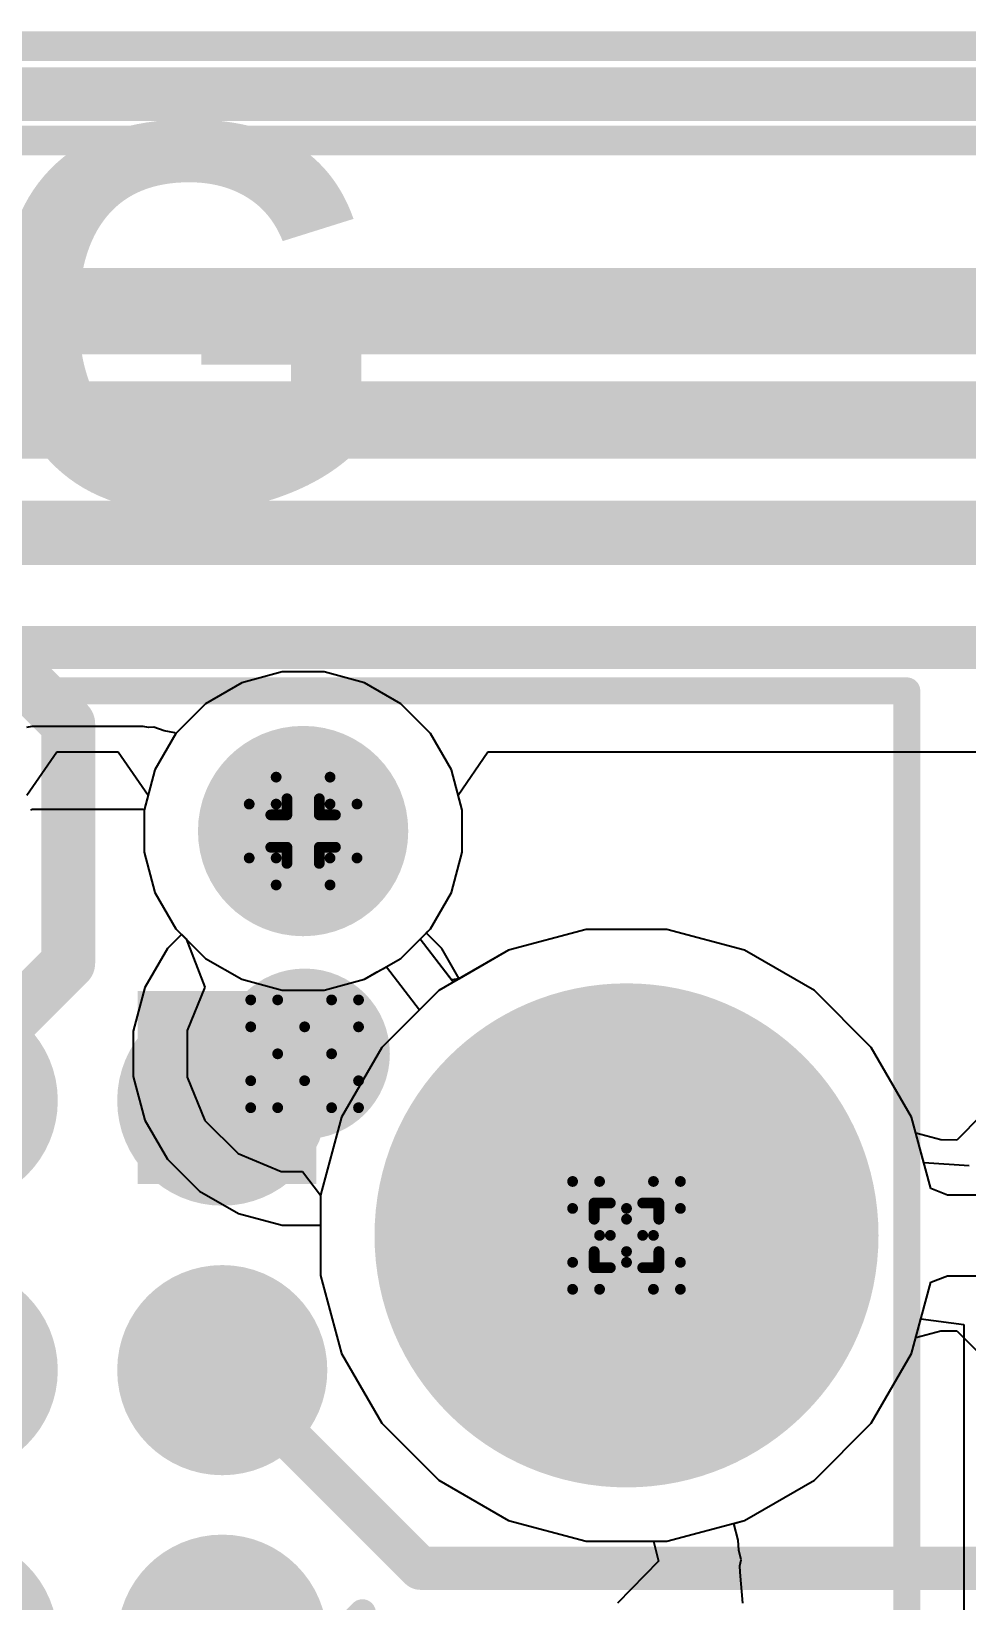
# Model space of a CAD drawing. Header units: inches. Extents: x 0 to 5379, y 0 to 5429.
# Drawn here: x 244.8 to 249.21, y 102.05 to 109.44 of the extents above; entities that cross this region are included whole.
import ezdxf

# ---------------------------------------------------------------- set-up
doc = ezdxf.new("R2010")
doc.units = ezdxf.units.IN
for name, color, linetype in [('Bottom Layer', 5, 'Continuous'), ('Bottom Solder', 6, 'Continuous'), ('Drill Drawing', 1, 'Continuous'), ('GND01', 16, 'Continuous'), ('GND02', 76, 'Continuous'), ('Pad Holes', 156, 'Continuous'), ('PWR', 156, 'Continuous'), ('SIG 01', 90, 'Continuous'), ('Top Layer', 1, 'Continuous'), ('Top Overlay', 2, 'Continuous'), ('Top Paste', 8, 'Continuous'), ('Top Solder', 216, 'Continuous'), ('Via Holes', 16, 'Continuous')]:
    doc.layers.add(name, color=color, linetype=linetype)
doc.styles.add('Arial_Bold', font='', dxfattribs={"height": 0.2})
doc.styles.get('Arial_Bold').set_extended_font_data('Arial', bold=True)

# ---------------------------------------------------------------- blocks, each defined once
blk = doc.blocks.new('TC2030_IDC__820')
at = {"layer": 'Bottom Solder'}
h = blk.add_hatch(color=6, dxfattribs=at)
edge = h.paths.add_edge_path()
edge.add_arc((-2.54, 2.54), 0.1016, 0, 360)
h = blk.add_hatch(color=6, dxfattribs=at)
edge = h.paths.add_edge_path()
edge.add_arc((0.635, 2.54), 0.1016, 0, 360)
h = blk.add_hatch(color=6, dxfattribs=at)
edge = h.paths.add_edge_path()
edge.add_arc((2.54, 1.016), 0.1016, 0, 360)
h = blk.add_hatch(color=6, dxfattribs=at)
edge = h.paths.add_edge_path()
edge.add_arc((-2.54, 0), 0.1016, 0, 360)
h = blk.add_hatch(color=6, dxfattribs=at)
edge = h.paths.add_edge_path()
edge.add_arc((2.54, -1.016), 0.1016, 0, 360)
h = blk.add_hatch(color=6, dxfattribs=at)
edge = h.paths.add_edge_path()
edge.add_arc((-2.54, -2.54), 0.1016, 0, 360)
h = blk.add_hatch(color=6, dxfattribs=at)
edge = h.paths.add_edge_path()
edge.add_arc((0.635, -2.54), 0.1016, 0, 360)
at = {"layer": 'Pad Holes'}
h = blk.add_hatch(color=7, dxfattribs=at)
edge = h.paths.add_edge_path()
edge.add_arc((-2.54, 2.54), 1.1875, 0, 360)
h = blk.add_hatch(color=7, dxfattribs=at)
edge = h.paths.add_edge_path()
edge.add_arc((0.635, 2.54), 1.1875, 0, 360)
h = blk.add_hatch(color=7, dxfattribs=at)
edge = h.paths.add_edge_path()
edge.add_arc((2.54, 1.016), 0.4955, 0, 360)
h = blk.add_hatch(color=7, dxfattribs=at)
edge = h.paths.add_edge_path()
edge.add_arc((-2.54, 0), 0.4955, 0, 360)
h = blk.add_hatch(color=7, dxfattribs=at)
edge = h.paths.add_edge_path()
edge.add_arc((2.54, -1.016), 0.4955, 0, 360)
h = blk.add_hatch(color=7, dxfattribs=at)
edge = h.paths.add_edge_path()
edge.add_arc((-2.54, -2.54), 1.1875, 0, 360)
h = blk.add_hatch(color=7, dxfattribs=at)
edge = h.paths.add_edge_path()
edge.add_arc((0.635, -2.54), 1.1875, 0, 360)
at = {"layer": 'Top Layer'}
h = blk.add_hatch(color=1, dxfattribs=at)
edge = h.paths.add_edge_path()
edge.add_arc((-1.27, 0.635), 0.3935, 0, 360)
h = blk.add_hatch(color=1, dxfattribs=at)
edge = h.paths.add_edge_path()
edge.add_arc((0, 0.635), 0.3935, 0, 360)
h = blk.add_hatch(color=1, dxfattribs=at)
edge = h.paths.add_edge_path()
edge.add_arc((1.27, 0.635), 0.3935, 0, 360)
h = blk.add_hatch(color=1, dxfattribs=at)
edge = h.paths.add_edge_path()
edge.add_arc((-1.27, -0.635), 0.3935, 0, 360)
h = blk.add_hatch(color=1, dxfattribs=at)
edge = h.paths.add_edge_path()
edge.add_arc((-1.27, -0.635), 0.3935, 0, 360)
h = blk.add_hatch(color=1, dxfattribs=at)
edge = h.paths.add_edge_path()
edge.add_arc((0, -0.635), 0.3935, 0, 360)
h = blk.add_hatch(color=1, dxfattribs=at)
edge = h.paths.add_edge_path()
edge.add_arc((1.27, -0.635), 0.3935, 0, 360)
at = {"layer": 'Top Paste'}
h = blk.add_hatch(color=8, dxfattribs=at)
edge = h.paths.add_edge_path()
edge.add_arc((-1.27, 0.635), 0.3935, 0, 360)
h = blk.add_hatch(color=8, dxfattribs=at)
edge = h.paths.add_edge_path()
edge.add_arc((0, 0.635), 0.3935, 0, 360)
h = blk.add_hatch(color=8, dxfattribs=at)
edge = h.paths.add_edge_path()
edge.add_arc((1.27, 0.635), 0.3935, 0, 360)
h = blk.add_hatch(color=8, dxfattribs=at)
edge = h.paths.add_edge_path()
edge.add_arc((-1.27, -0.635), 0.3935, 0, 360)
h = blk.add_hatch(color=8, dxfattribs=at)
edge = h.paths.add_edge_path()
edge.add_arc((-1.27, -0.635), 0.3935, 0, 360)
h = blk.add_hatch(color=8, dxfattribs=at)
edge = h.paths.add_edge_path()
edge.add_arc((0, -0.635), 0.3935, 0, 360)
h = blk.add_hatch(color=8, dxfattribs=at)
edge = h.paths.add_edge_path()
edge.add_arc((1.27, -0.635), 0.3935, 0, 360)
at = {"layer": 'Top Solder'}
h = blk.add_hatch(color=216, dxfattribs=at)
edge = h.paths.add_edge_path()
edge.add_arc((-2.54, 2.54), 0.1016, 0, 360)
h = blk.add_hatch(color=216, dxfattribs=at)
edge = h.paths.add_edge_path()
edge.add_arc((0.635, 2.54), 0.1016, 0, 360)
h = blk.add_hatch(color=216, dxfattribs=at)
edge = h.paths.add_edge_path()
edge.add_arc((-1.27, 0.635), 0.4951, 0, 360)
h = blk.add_hatch(color=216, dxfattribs=at)
edge = h.paths.add_edge_path()
edge.add_arc((0, 0.635), 0.4951, 0, 360)
h = blk.add_hatch(color=216, dxfattribs=at)
edge = h.paths.add_edge_path()
edge.add_arc((1.27, 0.635), 0.4951, 0, 360)
h = blk.add_hatch(color=216, dxfattribs=at)
edge = h.paths.add_edge_path()
edge.add_arc((2.54, 1.016), 0.1016, 0, 360)
h = blk.add_hatch(color=216, dxfattribs=at)
edge = h.paths.add_edge_path()
edge.add_arc((-2.54, 0), 0.1016, 0, 360)
h = blk.add_hatch(color=216, dxfattribs=at)
edge = h.paths.add_edge_path()
edge.add_arc((-1.27, -0.635), 0.4951, 0, 360)
h = blk.add_hatch(color=216, dxfattribs=at)
edge = h.paths.add_edge_path()
edge.add_arc((-1.27, -0.635), 0.4951, 0, 360)
h = blk.add_hatch(color=216, dxfattribs=at)
edge = h.paths.add_edge_path()
edge.add_arc((0, -0.635), 0.4951, 0, 360)
h = blk.add_hatch(color=216, dxfattribs=at)
edge = h.paths.add_edge_path()
edge.add_arc((1.27, -0.635), 0.4951, 0, 360)
h = blk.add_hatch(color=216, dxfattribs=at)
edge = h.paths.add_edge_path()
edge.add_arc((2.54, -1.016), 0.1016, 0, 360)
h = blk.add_hatch(color=216, dxfattribs=at)
edge = h.paths.add_edge_path()
edge.add_arc((-2.54, -2.54), 0.1016, 0, 360)
h = blk.add_hatch(color=216, dxfattribs=at)
edge = h.paths.add_edge_path()
edge.add_arc((0.635, -2.54), 0.1016, 0, 360)
at = {"layer": 'Top Overlay'}
for points in [[(-3.8608, 3.8608, 0.127, 0.127, 0), (3.2004, 3.8608, 0.127, 0.127, 0)], [(-3.8608, 3.8608, 0.127, 0.127, 0), (-3.8608, -3.8608, 0.127, 0.127, 0)], [(3.2004, 3.8608, 0.127, 0.127, 0), (3.2004, -3.8608, 0.127, 0.127, 0)], [(-1.27, -1.1684, 0.127, 0.127, 0), (-1.397, -1.2954, 0.127, 0.127, 0)], [(-1.27, -1.1684, 0.127, 0.127, 0), (-1.143, -1.2954, 0.127, 0.127, 0)], [(-1.397, -1.2954, 0.127, 0.127, 0), (-1.143, -1.2954, 0.127, 0.127, 0)], [(-3.8608, -3.8608, 0.127, 0.127, 0), (3.2004, -3.8608, 0.127, 0.127, 0)]]:
    blk.add_lwpolyline(points, format="xyseb", dxfattribs=at)
for points in [[(-3.89255, 3.8608, 0.0635, 0.0635, 1), (-3.82905, 3.8608, 0.0635, 0.0635, 1)], [(-3.89255, 3.8608, 0.0635, 0.0635, 1), (-3.82905, 3.8608, 0.0635, 0.0635, 1)], [(3.16865, 3.8608, 0.0635, 0.0635, 1), (3.23215, 3.8608, 0.0635, 0.0635, 1)], [(3.16865, 3.8608, 0.0635, 0.0635, 1), (3.23215, 3.8608, 0.0635, 0.0635, 1)], [(-1.30175, -1.1684, 0.0635, 0.0635, 1), (-1.23825, -1.1684, 0.0635, 0.0635, 1)], [(-1.30175, -1.1684, 0.0635, 0.0635, 1), (-1.23825, -1.1684, 0.0635, 0.0635, 1)], [(-1.42875, -1.2954, 0.0635, 0.0635, 1), (-1.36525, -1.2954, 0.0635, 0.0635, 1)], [(-1.42875, -1.2954, 0.0635, 0.0635, 1), (-1.36525, -1.2954, 0.0635, 0.0635, 1)], [(-1.17475, -1.2954, 0.0635, 0.0635, 1), (-1.11125, -1.2954, 0.0635, 0.0635, 1)], [(-1.17475, -1.2954, 0.0635, 0.0635, 1), (-1.11125, -1.2954, 0.0635, 0.0635, 1)], [(-3.89255, -3.8608, 0.0635, 0.0635, 1), (-3.82905, -3.8608, 0.0635, 0.0635, 1)], [(-3.89255, -3.8608, 0.0635, 0.0635, 1), (-3.82905, -3.8608, 0.0635, 0.0635, 1)], [(3.16865, -3.8608, 0.0635, 0.0635, 1), (3.23215, -3.8608, 0.0635, 0.0635, 1)], [(3.16865, -3.8608, 0.0635, 0.0635, 1), (3.23215, -3.8608, 0.0635, 0.0635, 1)]]:
    blk.add_lwpolyline(points, format="xyseb", close=True, dxfattribs=at)

msp = doc.modelspace()

# ---------------------------------------------------------------- hatches: boundary and pattern name
at = {"layer": 'Bottom Layer'}
h = msp.add_hatch(color=5, dxfattribs=at)
edge = h.paths.add_edge_path()
edge.add_arc((246.0892, 104.6223), 0.3, 0, 360)
at = {"layer": 'Bottom Solder'}
h = msp.add_hatch(color=6, dxfattribs=at)
edge = h.paths.add_edge_path()
edge.add_arc((246.0892, 104.6223), 0.4016, 0, 360)
at = {"layer": 'GND01'}
h = msp.add_hatch(color=16, dxfattribs=at)
edge = h.paths.add_edge_path()
edge.add_arc((246.0892, 104.6223), 0.3, 0, 360)
at = {"layer": 'GND02'}
h = msp.add_hatch(color=76, dxfattribs=at)
edge = h.paths.add_edge_path()
edge.add_arc((246.0892, 104.6223), 0.3, 0, 360)
at = {"layer": 'PWR'}
h = msp.add_hatch(color=156, dxfattribs=at)
edge = h.paths.add_edge_path()
edge.add_arc((246.0892, 104.6223), 0.3, 0, 360)
at = {"layer": 'SIG 01'}
h = msp.add_hatch(color=90, dxfattribs=at)
edge = h.paths.add_edge_path()
edge.add_arc((246.0892, 104.6223), 0.3, 0, 360)
at = {"layer": 'Top Layer'}
msp.add_hatch(color=1, dxfattribs=at).paths.add_polyline_path([(245.3018, 104.0082), (246.1446, 104.0082), (246.1446, 104.9176), (245.3018, 104.9176)])
h = msp.add_hatch(color=1, dxfattribs=at)
edge = h.paths.add_edge_path()
edge.add_arc((246.0892, 104.6223), 0.3, 0, 360)
at = {"layer": 'Top Solder'}
h = msp.add_hatch(color=216, dxfattribs=at)
edge = h.paths.add_edge_path()
edge.add_arc((246.0892, 104.6223), 0.4016, 0, 360)
at = {"layer": 'Via Holes'}
h = msp.add_hatch(color=7, dxfattribs=at)
edge = h.paths.add_edge_path()
edge.add_arc((246.0892, 104.6223), 0.15, 0, 360)

# ---------------------------------------------------------------- linework, layer by layer
at = {"layer": 'Bottom Layer'}
for p, q in [((245.9834, 106.4213), (245.7927, 106.3702)), ((246.1807, 106.4213), (245.9834, 106.4213)), ((246.3713, 106.3702), (246.1807, 106.4213)), ((245.7927, 106.3702), (245.6218, 106.2715)), ((246.5422, 106.2715), (246.3713, 106.3702)), ((245.6218, 106.2715), (245.4823, 106.132)), ((246.6818, 106.132), (246.5422, 106.2715)), ((245.4823, 106.132), (245.3836, 105.961)), ((246.7805, 105.961), (246.6818, 106.132)), ((245.3836, 105.961), (245.3325, 105.7704)), ((246.8315, 105.7704), (246.7805, 105.961)), ((245.3325, 105.7704), (245.3325, 105.5731)), ((246.8315, 105.5731), (246.8315, 105.7704)), ((245.3325, 105.5731), (245.3836, 105.3825)), ((246.7805, 105.3825), (246.8315, 105.5731)), ((245.3836, 105.3825), (245.4823, 105.2115)), ((246.6818, 105.2115), (246.7805, 105.3825)), ((245.4823, 105.2115), (245.509, 105.1848)), ((246.6622, 105.1919), (246.6818, 105.2115)), ((245.509, 105.1848), (245.4426, 105.1184)), ((246.7357, 105.1184), (246.6622, 105.1919)), ((247.4163, 105.2083), (247.0496, 105.11)), ((247.7958, 105.2083), (247.4163, 105.2083)), ((248.1624, 105.11), (247.7958, 105.2083)), ((245.4426, 105.1184), (245.3362, 104.9342)), ((246.8178, 104.9762), (246.7357, 105.1184)), ((247.0496, 105.11), (246.8178, 104.9762)), ((248.4911, 104.9202), (248.1624, 105.11)), ((245.3362, 104.9342), (245.2812, 104.7287)), ((248.7595, 104.6519), (248.4911, 104.9202)), ((245.2812, 104.7287), (245.2812, 104.5159)), ((248.9493, 104.3231), (248.7595, 104.6519)), ((245.2812, 104.5159), (245.3362, 104.3104)), ((248.9694, 104.2482), (248.9493, 104.3231)), ((249.2795, 104.3333), (249.1621, 104.2159)), ((245.3362, 104.3104), (245.4426, 104.1262)), ((249.0878, 104.2172), (248.9694, 104.2482)), ((249.1621, 104.2159), (249.0878, 104.2172)), ((245.4426, 104.1262), (245.593, 103.9757)), ((245.593, 103.9757), (245.7773, 103.8693)), ((245.7773, 103.8693), (245.9828, 103.8143)), ((245.9828, 103.8143), (246.1645, 103.8143)), ((246.1645, 103.8143), (246.1645, 103.577)), ((246.1645, 103.577), (246.2628, 103.2104)), ((248.9694, 103.2853), (249.0878, 103.3163)), ((249.0878, 103.3163), (249.1621, 103.3176)), ((249.1621, 103.3176), (249.2795, 103.2002)), ((248.9493, 103.2104), (248.9694, 103.2853)), ((246.2628, 103.2104), (246.4526, 102.8817)), ((248.7595, 102.8817), (248.9493, 103.2104)), ((246.4526, 102.8817), (246.7209, 102.6133)), ((248.4911, 102.6133), (248.7595, 102.8817)), ((246.7209, 102.6133), (247.0496, 102.4235)), ((248.1624, 102.4235), (248.4911, 102.6133)), ((247.0496, 102.4235), (247.4163, 102.3253)), ((247.7958, 102.3253), (248.1624, 102.4235)), ((247.4163, 102.3253), (247.7958, 102.3253))]:
    msp.add_line(p, q, dxfattribs=at)
at = {"layer": 'Drill Drawing'}
for points in [[(245.955, 105.7988, 0.0508, 0.0508, 0), (245.955, 105.9258, 0.0508, 0.0508, 0)], [(245.955, 105.9258, 0.0508, 0.0508, 0), (246.209, 105.9258, 0.0508, 0.0508, 0)], [(246.209, 105.7988, 0.0508, 0.0508, 0), (246.209, 105.9258, 0.0508, 0.0508, 0)], [(245.828, 105.5448, 0.0508, 0.0508, 0), (245.828, 105.7988, 0.0508, 0.0508, 0)], [(245.828, 105.7988, 0.0508, 0.0508, 0), (245.955, 105.7988, 0.0508, 0.0508, 0)], [(246.0058, 105.748, 0.0508, 0.0508, 0), (246.0058, 105.8242, 0.0508, 0.0508, 0)], [(246.0058, 105.8242, 0.0508, 0.0508, 0), (246.1582, 105.8242, 0.0508, 0.0508, 0)], [(246.1582, 105.748, 0.0508, 0.0508, 0), (246.1582, 105.8242, 0.0508, 0.0508, 0)], [(246.209, 105.7988, 0.0508, 0.0508, 0), (246.336, 105.7988, 0.0508, 0.0508, 0)], [(246.336, 105.5448, 0.0508, 0.0508, 0), (246.336, 105.7988, 0.0508, 0.0508, 0)], [(245.9296, 105.5956, 0.0508, 0.0508, 0), (245.9296, 105.748, 0.0508, 0.0508, 0)], [(245.9296, 105.748, 0.0508, 0.0508, 0), (246.0058, 105.748, 0.0508, 0.0508, 0)], [(246.1582, 105.748, 0.0508, 0.0508, 0), (246.2344, 105.748, 0.0508, 0.0508, 0)], [(246.2344, 105.5956, 0.0508, 0.0508, 0), (246.2344, 105.748, 0.0508, 0.0508, 0)], [(245.9296, 105.5956, 0.0508, 0.0508, 0), (246.0058, 105.5956, 0.0508, 0.0508, 0)], [(246.0058, 105.5194, 0.0508, 0.0508, 0), (246.0058, 105.5956, 0.0508, 0.0508, 0)], [(246.1582, 105.5956, 0.0508, 0.0508, 0), (246.2344, 105.5956, 0.0508, 0.0508, 0)], [(246.1582, 105.5194, 0.0508, 0.0508, 0), (246.1582, 105.5956, 0.0508, 0.0508, 0)], [(245.828, 105.5448, 0.0508, 0.0508, 0), (245.955, 105.5448, 0.0508, 0.0508, 0)], [(245.955, 105.4178, 0.0508, 0.0508, 0), (245.955, 105.5448, 0.0508, 0.0508, 0)], [(246.0058, 105.5194, 0.0508, 0.0508, 0), (246.1582, 105.5194, 0.0508, 0.0508, 0)], [(246.209, 105.5448, 0.0508, 0.0508, 0), (246.336, 105.5448, 0.0508, 0.0508, 0)], [(246.209, 105.4178, 0.0508, 0.0508, 0), (246.209, 105.5448, 0.0508, 0.0508, 0)], [(245.955, 105.4178, 0.0508, 0.0508, 0), (246.209, 105.4178, 0.0508, 0.0508, 0)], [(245.8352, 104.7493, 0.0508, 0.0508, 0), (245.8352, 104.8763, 0.0508, 0.0508, 0)], [(245.8352, 104.8763, 0.0508, 0.0508, 0), (245.9622, 104.8763, 0.0508, 0.0508, 0)], [(245.9622, 104.8763, 0.0508, 0.0508, 0), (246.0892, 104.7493, 0.0508, 0.0508, 0)], [(246.0892, 104.7493, 0.0508, 0.0508, 0), (246.2162, 104.8763, 0.0508, 0.0508, 0)], [(246.2162, 104.8763, 0.0508, 0.0508, 0), (246.3432, 104.8763, 0.0508, 0.0508, 0)], [(246.3432, 104.7493, 0.0508, 0.0508, 0), (246.3432, 104.8763, 0.0508, 0.0508, 0)], [(245.8352, 104.7493, 0.0508, 0.0508, 0), (245.9622, 104.6223, 0.0508, 0.0508, 0)], [(246.2162, 104.6223, 0.0508, 0.0508, 0), (246.3432, 104.7493, 0.0508, 0.0508, 0)], [(245.8352, 104.4953, 0.0508, 0.0508, 0), (245.9622, 104.6223, 0.0508, 0.0508, 0)], [(246.2162, 104.6223, 0.0508, 0.0508, 0), (246.3432, 104.4953, 0.0508, 0.0508, 0)], [(245.8352, 104.3683, 0.0508, 0.0508, 0), (245.8352, 104.4953, 0.0508, 0.0508, 0)], [(245.9622, 104.3683, 0.0508, 0.0508, 0), (246.0892, 104.4953, 0.0508, 0.0508, 0)], [(246.0892, 104.4953, 0.0508, 0.0508, 0), (246.2162, 104.3683, 0.0508, 0.0508, 0)], [(246.3432, 104.3683, 0.0508, 0.0508, 0), (246.3432, 104.4953, 0.0508, 0.0508, 0)], [(245.8352, 104.3683, 0.0508, 0.0508, 0), (245.9622, 104.3683, 0.0508, 0.0508, 0)], [(246.2162, 104.3683, 0.0508, 0.0508, 0), (246.3432, 104.3683, 0.0508, 0.0508, 0)], [(247.352, 103.8938, 0.0508, 0.0508, 0), (247.352, 104.0208, 0.0508, 0.0508, 0)], [(247.352, 104.0208, 0.0508, 0.0508, 0), (247.479, 104.0208, 0.0508, 0.0508, 0)], [(247.479, 104.0208, 0.0508, 0.0508, 0), (247.606, 103.8938, 0.0508, 0.0508, 0)], [(247.606, 103.8938, 0.0508, 0.0508, 0), (247.733, 104.0208, 0.0508, 0.0508, 0)], [(247.733, 104.0208, 0.0508, 0.0508, 0), (247.86, 104.0208, 0.0508, 0.0508, 0)], [(247.86, 103.8938, 0.0508, 0.0508, 0), (247.86, 104.0208, 0.0508, 0.0508, 0)], [(247.352, 103.8938, 0.0508, 0.0508, 0), (247.479, 103.7668, 0.0508, 0.0508, 0)], [(247.4536, 103.843, 0.0508, 0.0508, 0), (247.4536, 103.9192, 0.0508, 0.0508, 0)], [(247.4536, 103.9192, 0.0508, 0.0508, 0), (247.5298, 103.9192, 0.0508, 0.0508, 0)], [(247.5298, 103.9192, 0.0508, 0.0508, 0), (247.606, 103.843, 0.0508, 0.0508, 0)], [(247.606, 103.843, 0.0508, 0.0508, 0), (247.6822, 103.9192, 0.0508, 0.0508, 0)], [(247.6822, 103.9192, 0.0508, 0.0508, 0), (247.7584, 103.9192, 0.0508, 0.0508, 0)], [(247.733, 103.7668, 0.0508, 0.0508, 0), (247.86, 103.8938, 0.0508, 0.0508, 0)], [(247.7584, 103.843, 0.0508, 0.0508, 0), (247.7584, 103.9192, 0.0508, 0.0508, 0)], [(247.4536, 103.843, 0.0508, 0.0508, 0), (247.5298, 103.7668, 0.0508, 0.0508, 0)], [(247.6822, 103.7668, 0.0508, 0.0508, 0), (247.7584, 103.843, 0.0508, 0.0508, 0)], [(247.352, 103.6398, 0.0508, 0.0508, 0), (247.479, 103.7668, 0.0508, 0.0508, 0)], [(247.4536, 103.6906, 0.0508, 0.0508, 0), (247.5298, 103.7668, 0.0508, 0.0508, 0)], [(247.6822, 103.7668, 0.0508, 0.0508, 0), (247.7584, 103.6906, 0.0508, 0.0508, 0)], [(247.733, 103.7668, 0.0508, 0.0508, 0), (247.86, 103.6398, 0.0508, 0.0508, 0)], [(247.352, 103.5128, 0.0508, 0.0508, 0), (247.352, 103.6398, 0.0508, 0.0508, 0)], [(247.4536, 103.6144, 0.0508, 0.0508, 0), (247.4536, 103.6906, 0.0508, 0.0508, 0)], [(247.479, 103.5128, 0.0508, 0.0508, 0), (247.606, 103.6398, 0.0508, 0.0508, 0)], [(247.5298, 103.6144, 0.0508, 0.0508, 0), (247.606, 103.6906, 0.0508, 0.0508, 0)], [(247.606, 103.6906, 0.0508, 0.0508, 0), (247.6822, 103.6144, 0.0508, 0.0508, 0)], [(247.606, 103.6398, 0.0508, 0.0508, 0), (247.733, 103.5128, 0.0508, 0.0508, 0)], [(247.7584, 103.6144, 0.0508, 0.0508, 0), (247.7584, 103.6906, 0.0508, 0.0508, 0)], [(247.86, 103.5128, 0.0508, 0.0508, 0), (247.86, 103.6398, 0.0508, 0.0508, 0)], [(247.4536, 103.6144, 0.0508, 0.0508, 0), (247.5298, 103.6144, 0.0508, 0.0508, 0)], [(247.6822, 103.6144, 0.0508, 0.0508, 0), (247.7584, 103.6144, 0.0508, 0.0508, 0)], [(247.352, 103.5128, 0.0508, 0.0508, 0), (247.479, 103.5128, 0.0508, 0.0508, 0)], [(247.733, 103.5128, 0.0508, 0.0508, 0), (247.86, 103.5128, 0.0508, 0.0508, 0)]]:
    msp.add_lwpolyline(points, format="xyseb", dxfattribs=at)
for points in [[(245.9423, 105.9258, 0.0254, 0.0254, 1), (245.9677, 105.9258, 0.0254, 0.0254, 1)], [(245.9423, 105.9258, 0.0254, 0.0254, 1), (245.9677, 105.9258, 0.0254, 0.0254, 1)], [(246.1963, 105.9258, 0.0254, 0.0254, 1), (246.2217, 105.9258, 0.0254, 0.0254, 1)], [(246.1963, 105.9258, 0.0254, 0.0254, 1), (246.2217, 105.9258, 0.0254, 0.0254, 1)], [(245.8153, 105.7988, 0.0254, 0.0254, 1), (245.8407, 105.7988, 0.0254, 0.0254, 1)], [(245.8153, 105.7988, 0.0254, 0.0254, 1), (245.8407, 105.7988, 0.0254, 0.0254, 1)], [(245.9423, 105.7988, 0.0254, 0.0254, 1), (245.9677, 105.7988, 0.0254, 0.0254, 1)], [(245.9423, 105.7988, 0.0254, 0.0254, 1), (245.9677, 105.7988, 0.0254, 0.0254, 1)], [(245.9931, 105.8242, 0.0254, 0.0254, 1), (246.0185, 105.8242, 0.0254, 0.0254, 1)], [(245.9931, 105.8242, 0.0254, 0.0254, 1), (246.0185, 105.8242, 0.0254, 0.0254, 1)], [(246.1455, 105.8242, 0.0254, 0.0254, 1), (246.1709, 105.8242, 0.0254, 0.0254, 1)], [(246.1455, 105.8242, 0.0254, 0.0254, 1), (246.1709, 105.8242, 0.0254, 0.0254, 1)], [(246.1963, 105.7988, 0.0254, 0.0254, 1), (246.2217, 105.7988, 0.0254, 0.0254, 1)], [(246.1963, 105.7988, 0.0254, 0.0254, 1), (246.2217, 105.7988, 0.0254, 0.0254, 1)], [(246.3233, 105.7988, 0.0254, 0.0254, 1), (246.3487, 105.7988, 0.0254, 0.0254, 1)], [(246.3233, 105.7988, 0.0254, 0.0254, 1), (246.3487, 105.7988, 0.0254, 0.0254, 1)], [(245.9169, 105.748, 0.0254, 0.0254, 1), (245.9423, 105.748, 0.0254, 0.0254, 1)], [(245.9169, 105.748, 0.0254, 0.0254, 1), (245.9423, 105.748, 0.0254, 0.0254, 1)], [(245.9931, 105.748, 0.0254, 0.0254, 1), (246.0185, 105.748, 0.0254, 0.0254, 1)], [(245.9931, 105.748, 0.0254, 0.0254, 1), (246.0185, 105.748, 0.0254, 0.0254, 1)], [(246.1455, 105.748, 0.0254, 0.0254, 1), (246.1709, 105.748, 0.0254, 0.0254, 1)], [(246.1455, 105.748, 0.0254, 0.0254, 1), (246.1709, 105.748, 0.0254, 0.0254, 1)], [(246.2217, 105.748, 0.0254, 0.0254, 1), (246.2471, 105.748, 0.0254, 0.0254, 1)], [(246.2217, 105.748, 0.0254, 0.0254, 1), (246.2471, 105.748, 0.0254, 0.0254, 1)], [(245.9169, 105.5956, 0.0254, 0.0254, 1), (245.9423, 105.5956, 0.0254, 0.0254, 1)], [(245.9169, 105.5956, 0.0254, 0.0254, 1), (245.9423, 105.5956, 0.0254, 0.0254, 1)], [(245.9931, 105.5956, 0.0254, 0.0254, 1), (246.0185, 105.5956, 0.0254, 0.0254, 1)], [(245.9931, 105.5956, 0.0254, 0.0254, 1), (246.0185, 105.5956, 0.0254, 0.0254, 1)], [(246.1455, 105.5956, 0.0254, 0.0254, 1), (246.1709, 105.5956, 0.0254, 0.0254, 1)], [(246.1455, 105.5956, 0.0254, 0.0254, 1), (246.1709, 105.5956, 0.0254, 0.0254, 1)], [(246.2217, 105.5956, 0.0254, 0.0254, 1), (246.2471, 105.5956, 0.0254, 0.0254, 1)], [(246.2217, 105.5956, 0.0254, 0.0254, 1), (246.2471, 105.5956, 0.0254, 0.0254, 1)], [(245.8153, 105.5448, 0.0254, 0.0254, 1), (245.8407, 105.5448, 0.0254, 0.0254, 1)], [(245.8153, 105.5448, 0.0254, 0.0254, 1), (245.8407, 105.5448, 0.0254, 0.0254, 1)], [(245.9423, 105.5448, 0.0254, 0.0254, 1), (245.9677, 105.5448, 0.0254, 0.0254, 1)], [(245.9423, 105.5448, 0.0254, 0.0254, 1), (245.9677, 105.5448, 0.0254, 0.0254, 1)], [(245.9931, 105.5194, 0.0254, 0.0254, 1), (246.0185, 105.5194, 0.0254, 0.0254, 1)], [(245.9931, 105.5194, 0.0254, 0.0254, 1), (246.0185, 105.5194, 0.0254, 0.0254, 1)], [(246.1455, 105.5194, 0.0254, 0.0254, 1), (246.1709, 105.5194, 0.0254, 0.0254, 1)], [(246.1455, 105.5194, 0.0254, 0.0254, 1), (246.1709, 105.5194, 0.0254, 0.0254, 1)], [(246.1963, 105.5448, 0.0254, 0.0254, 1), (246.2217, 105.5448, 0.0254, 0.0254, 1)], [(246.1963, 105.5448, 0.0254, 0.0254, 1), (246.2217, 105.5448, 0.0254, 0.0254, 1)], [(246.3233, 105.5448, 0.0254, 0.0254, 1), (246.3487, 105.5448, 0.0254, 0.0254, 1)], [(246.3233, 105.5448, 0.0254, 0.0254, 1), (246.3487, 105.5448, 0.0254, 0.0254, 1)], [(245.9423, 105.4178, 0.0254, 0.0254, 1), (245.9677, 105.4178, 0.0254, 0.0254, 1)], [(245.9423, 105.4178, 0.0254, 0.0254, 1), (245.9677, 105.4178, 0.0254, 0.0254, 1)], [(246.1963, 105.4178, 0.0254, 0.0254, 1), (246.2217, 105.4178, 0.0254, 0.0254, 1)], [(246.1963, 105.4178, 0.0254, 0.0254, 1), (246.2217, 105.4178, 0.0254, 0.0254, 1)], [(245.8225, 104.8763, 0.0254, 0.0254, 1), (245.8479, 104.8763, 0.0254, 0.0254, 1)], [(245.8225, 104.8763, 0.0254, 0.0254, 1), (245.8479, 104.8763, 0.0254, 0.0254, 1)], [(245.9495, 104.8763, 0.0254, 0.0254, 1), (245.9749, 104.8763, 0.0254, 0.0254, 1)], [(245.9495, 104.8763, 0.0254, 0.0254, 1), (245.9749, 104.8763, 0.0254, 0.0254, 1)], [(246.2035, 104.8763, 0.0254, 0.0254, 1), (246.2289, 104.8763, 0.0254, 0.0254, 1)], [(246.2035, 104.8763, 0.0254, 0.0254, 1), (246.2289, 104.8763, 0.0254, 0.0254, 1)], [(246.3305, 104.8763, 0.0254, 0.0254, 1), (246.3559, 104.8763, 0.0254, 0.0254, 1)], [(246.3305, 104.8763, 0.0254, 0.0254, 1), (246.3559, 104.8763, 0.0254, 0.0254, 1)], [(245.8225, 104.7493, 0.0254, 0.0254, 1), (245.8479, 104.7493, 0.0254, 0.0254, 1)], [(245.8225, 104.7493, 0.0254, 0.0254, 1), (245.8479, 104.7493, 0.0254, 0.0254, 1)], [(246.0765, 104.7493, 0.0254, 0.0254, 1), (246.1019, 104.7493, 0.0254, 0.0254, 1)], [(246.0765, 104.7493, 0.0254, 0.0254, 1), (246.1019, 104.7493, 0.0254, 0.0254, 1)], [(246.3305, 104.7493, 0.0254, 0.0254, 1), (246.3559, 104.7493, 0.0254, 0.0254, 1)], [(246.3305, 104.7493, 0.0254, 0.0254, 1), (246.3559, 104.7493, 0.0254, 0.0254, 1)], [(245.9495, 104.6223, 0.0254, 0.0254, 1), (245.9749, 104.6223, 0.0254, 0.0254, 1)], [(245.9495, 104.6223, 0.0254, 0.0254, 1), (245.9749, 104.6223, 0.0254, 0.0254, 1)], [(246.2035, 104.6223, 0.0254, 0.0254, 1), (246.2289, 104.6223, 0.0254, 0.0254, 1)], [(246.2035, 104.6223, 0.0254, 0.0254, 1), (246.2289, 104.6223, 0.0254, 0.0254, 1)], [(245.8225, 104.4953, 0.0254, 0.0254, 1), (245.8479, 104.4953, 0.0254, 0.0254, 1)], [(245.8225, 104.4953, 0.0254, 0.0254, 1), (245.8479, 104.4953, 0.0254, 0.0254, 1)], [(246.0765, 104.4953, 0.0254, 0.0254, 1), (246.1019, 104.4953, 0.0254, 0.0254, 1)], [(246.0765, 104.4953, 0.0254, 0.0254, 1), (246.1019, 104.4953, 0.0254, 0.0254, 1)], [(246.3305, 104.4953, 0.0254, 0.0254, 1), (246.3559, 104.4953, 0.0254, 0.0254, 1)], [(246.3305, 104.4953, 0.0254, 0.0254, 1), (246.3559, 104.4953, 0.0254, 0.0254, 1)], [(245.8225, 104.3683, 0.0254, 0.0254, 1), (245.8479, 104.3683, 0.0254, 0.0254, 1)], [(245.8225, 104.3683, 0.0254, 0.0254, 1), (245.8479, 104.3683, 0.0254, 0.0254, 1)], [(245.9495, 104.3683, 0.0254, 0.0254, 1), (245.9749, 104.3683, 0.0254, 0.0254, 1)], [(245.9495, 104.3683, 0.0254, 0.0254, 1), (245.9749, 104.3683, 0.0254, 0.0254, 1)], [(246.2035, 104.3683, 0.0254, 0.0254, 1), (246.2289, 104.3683, 0.0254, 0.0254, 1)], [(246.2035, 104.3683, 0.0254, 0.0254, 1), (246.2289, 104.3683, 0.0254, 0.0254, 1)], [(246.3305, 104.3683, 0.0254, 0.0254, 1), (246.3559, 104.3683, 0.0254, 0.0254, 1)], [(246.3305, 104.3683, 0.0254, 0.0254, 1), (246.3559, 104.3683, 0.0254, 0.0254, 1)], [(247.3393, 104.0208, 0.0254, 0.0254, 1), (247.3647, 104.0208, 0.0254, 0.0254, 1)], [(247.3393, 104.0208, 0.0254, 0.0254, 1), (247.3647, 104.0208, 0.0254, 0.0254, 1)], [(247.4663, 104.0208, 0.0254, 0.0254, 1), (247.4917, 104.0208, 0.0254, 0.0254, 1)], [(247.4663, 104.0208, 0.0254, 0.0254, 1), (247.4917, 104.0208, 0.0254, 0.0254, 1)], [(247.7203, 104.0208, 0.0254, 0.0254, 1), (247.7457, 104.0208, 0.0254, 0.0254, 1)], [(247.7203, 104.0208, 0.0254, 0.0254, 1), (247.7457, 104.0208, 0.0254, 0.0254, 1)], [(247.8473, 104.0208, 0.0254, 0.0254, 1), (247.8727, 104.0208, 0.0254, 0.0254, 1)], [(247.8473, 104.0208, 0.0254, 0.0254, 1), (247.8727, 104.0208, 0.0254, 0.0254, 1)], [(247.3393, 103.8938, 0.0254, 0.0254, 1), (247.3647, 103.8938, 0.0254, 0.0254, 1)], [(247.3393, 103.8938, 0.0254, 0.0254, 1), (247.3647, 103.8938, 0.0254, 0.0254, 1)], [(247.4409, 103.9192, 0.0254, 0.0254, 1), (247.4663, 103.9192, 0.0254, 0.0254, 1)], [(247.4409, 103.9192, 0.0254, 0.0254, 1), (247.4663, 103.9192, 0.0254, 0.0254, 1)], [(247.5171, 103.9192, 0.0254, 0.0254, 1), (247.5425, 103.9192, 0.0254, 0.0254, 1)], [(247.5171, 103.9192, 0.0254, 0.0254, 1), (247.5425, 103.9192, 0.0254, 0.0254, 1)], [(247.5933, 103.8938, 0.0254, 0.0254, 1), (247.6187, 103.8938, 0.0254, 0.0254, 1)], [(247.5933, 103.8938, 0.0254, 0.0254, 1), (247.6187, 103.8938, 0.0254, 0.0254, 1)], [(247.6695, 103.9192, 0.0254, 0.0254, 1), (247.6949, 103.9192, 0.0254, 0.0254, 1)], [(247.6695, 103.9192, 0.0254, 0.0254, 1), (247.6949, 103.9192, 0.0254, 0.0254, 1)], [(247.7457, 103.9192, 0.0254, 0.0254, 1), (247.7711, 103.9192, 0.0254, 0.0254, 1)], [(247.7457, 103.9192, 0.0254, 0.0254, 1), (247.7711, 103.9192, 0.0254, 0.0254, 1)], [(247.8473, 103.8938, 0.0254, 0.0254, 1), (247.8727, 103.8938, 0.0254, 0.0254, 1)], [(247.8473, 103.8938, 0.0254, 0.0254, 1), (247.8727, 103.8938, 0.0254, 0.0254, 1)], [(247.4409, 103.843, 0.0254, 0.0254, 1), (247.4663, 103.843, 0.0254, 0.0254, 1)], [(247.4409, 103.843, 0.0254, 0.0254, 1), (247.4663, 103.843, 0.0254, 0.0254, 1)], [(247.5933, 103.843, 0.0254, 0.0254, 1), (247.6187, 103.843, 0.0254, 0.0254, 1)], [(247.5933, 103.843, 0.0254, 0.0254, 1), (247.6187, 103.843, 0.0254, 0.0254, 1)], [(247.7457, 103.843, 0.0254, 0.0254, 1), (247.7711, 103.843, 0.0254, 0.0254, 1)], [(247.7457, 103.843, 0.0254, 0.0254, 1), (247.7711, 103.843, 0.0254, 0.0254, 1)], [(247.4663, 103.7668, 0.0254, 0.0254, 1), (247.4917, 103.7668, 0.0254, 0.0254, 1)], [(247.4663, 103.7668, 0.0254, 0.0254, 1), (247.4917, 103.7668, 0.0254, 0.0254, 1)], [(247.5171, 103.7668, 0.0254, 0.0254, 1), (247.5425, 103.7668, 0.0254, 0.0254, 1)], [(247.5171, 103.7668, 0.0254, 0.0254, 1), (247.5425, 103.7668, 0.0254, 0.0254, 1)], [(247.6695, 103.7668, 0.0254, 0.0254, 1), (247.6949, 103.7668, 0.0254, 0.0254, 1)], [(247.6695, 103.7668, 0.0254, 0.0254, 1), (247.6949, 103.7668, 0.0254, 0.0254, 1)], [(247.7203, 103.7668, 0.0254, 0.0254, 1), (247.7457, 103.7668, 0.0254, 0.0254, 1)], [(247.7203, 103.7668, 0.0254, 0.0254, 1), (247.7457, 103.7668, 0.0254, 0.0254, 1)], [(247.3393, 103.6398, 0.0254, 0.0254, 1), (247.3647, 103.6398, 0.0254, 0.0254, 1)], [(247.3393, 103.6398, 0.0254, 0.0254, 1), (247.3647, 103.6398, 0.0254, 0.0254, 1)], [(247.4409, 103.6906, 0.0254, 0.0254, 1), (247.4663, 103.6906, 0.0254, 0.0254, 1)], [(247.4409, 103.6906, 0.0254, 0.0254, 1), (247.4663, 103.6906, 0.0254, 0.0254, 1)], [(247.5933, 103.6906, 0.0254, 0.0254, 1), (247.6187, 103.6906, 0.0254, 0.0254, 1)], [(247.5933, 103.6906, 0.0254, 0.0254, 1), (247.6187, 103.6906, 0.0254, 0.0254, 1)], [(247.5933, 103.6398, 0.0254, 0.0254, 1), (247.6187, 103.6398, 0.0254, 0.0254, 1)], [(247.5933, 103.6398, 0.0254, 0.0254, 1), (247.6187, 103.6398, 0.0254, 0.0254, 1)], [(247.7457, 103.6906, 0.0254, 0.0254, 1), (247.7711, 103.6906, 0.0254, 0.0254, 1)], [(247.7457, 103.6906, 0.0254, 0.0254, 1), (247.7711, 103.6906, 0.0254, 0.0254, 1)], [(247.8473, 103.6398, 0.0254, 0.0254, 1), (247.8727, 103.6398, 0.0254, 0.0254, 1)], [(247.8473, 103.6398, 0.0254, 0.0254, 1), (247.8727, 103.6398, 0.0254, 0.0254, 1)], [(247.4409, 103.6144, 0.0254, 0.0254, 1), (247.4663, 103.6144, 0.0254, 0.0254, 1)], [(247.4409, 103.6144, 0.0254, 0.0254, 1), (247.4663, 103.6144, 0.0254, 0.0254, 1)], [(247.5171, 103.6144, 0.0254, 0.0254, 1), (247.5425, 103.6144, 0.0254, 0.0254, 1)], [(247.5171, 103.6144, 0.0254, 0.0254, 1), (247.5425, 103.6144, 0.0254, 0.0254, 1)], [(247.6695, 103.6144, 0.0254, 0.0254, 1), (247.6949, 103.6144, 0.0254, 0.0254, 1)], [(247.6695, 103.6144, 0.0254, 0.0254, 1), (247.6949, 103.6144, 0.0254, 0.0254, 1)], [(247.7457, 103.6144, 0.0254, 0.0254, 1), (247.7711, 103.6144, 0.0254, 0.0254, 1)], [(247.7457, 103.6144, 0.0254, 0.0254, 1), (247.7711, 103.6144, 0.0254, 0.0254, 1)], [(247.3393, 103.5128, 0.0254, 0.0254, 1), (247.3647, 103.5128, 0.0254, 0.0254, 1)], [(247.3393, 103.5128, 0.0254, 0.0254, 1), (247.3647, 103.5128, 0.0254, 0.0254, 1)], [(247.4663, 103.5128, 0.0254, 0.0254, 1), (247.4917, 103.5128, 0.0254, 0.0254, 1)], [(247.4663, 103.5128, 0.0254, 0.0254, 1), (247.4917, 103.5128, 0.0254, 0.0254, 1)], [(247.7203, 103.5128, 0.0254, 0.0254, 1), (247.7457, 103.5128, 0.0254, 0.0254, 1)], [(247.7203, 103.5128, 0.0254, 0.0254, 1), (247.7457, 103.5128, 0.0254, 0.0254, 1)], [(247.8473, 103.5128, 0.0254, 0.0254, 1), (247.8727, 103.5128, 0.0254, 0.0254, 1)], [(247.8473, 103.5128, 0.0254, 0.0254, 1), (247.8727, 103.5128, 0.0254, 0.0254, 1)]]:
    msp.add_lwpolyline(points, format="xyseb", close=True, dxfattribs=at)
at = {"layer": 'GND01'}
for p, q in [((245.9834, 106.4213), (245.7927, 106.3702)), ((246.1807, 106.4213), (245.9834, 106.4213)), ((246.3713, 106.3702), (246.1807, 106.4213)), ((245.7927, 106.3702), (245.6218, 106.2715)), ((246.5422, 106.2715), (246.3713, 106.3702)), ((245.6218, 106.2715), (245.4823, 106.132)), ((246.6818, 106.132), (246.5422, 106.2715)), ((245.4823, 106.132), (245.3836, 105.961)), ((246.7805, 105.961), (246.6818, 106.132)), ((245.3836, 105.961), (245.3325, 105.7704)), ((246.8315, 105.7704), (246.7805, 105.961)), ((245.3325, 105.7704), (245.3325, 105.5731)), ((246.8315, 105.5731), (246.8315, 105.7704)), ((245.3325, 105.5731), (245.3836, 105.3825)), ((246.7805, 105.3825), (246.8315, 105.5731)), ((245.3836, 105.3825), (245.4823, 105.2115)), ((246.6818, 105.2115), (246.7805, 105.3825)), ((245.4823, 105.2115), (245.6218, 105.072)), ((246.633, 105.1628), (246.6818, 105.2115)), ((246.789, 104.9595), (246.633, 105.1628)), ((247.4163, 105.2083), (247.0496, 105.11)), ((247.7958, 105.2083), (247.4163, 105.2083)), ((248.1624, 105.11), (247.7958, 105.2083)), ((245.6218, 105.072), (245.7927, 104.9733)), ((247.0496, 105.11), (246.8317, 104.9842)), ((248.4911, 104.9202), (248.1624, 105.11)), ((246.3713, 104.9733), (246.4315, 105.0081)), ((246.4315, 105.0081), (246.4742, 105.0327)), ((246.4742, 105.0327), (246.6302, 104.8295)), ((245.7927, 104.9733), (245.9834, 104.9223)), ((245.9834, 104.9223), (246.1807, 104.9223)), ((246.1807, 104.9223), (246.3713, 104.9733)), ((246.8317, 104.9842), (246.789, 104.9595)), ((248.7595, 104.6519), (248.4911, 104.9202)), ((246.5989, 104.7982), (246.4526, 104.6519)), ((246.6302, 104.8295), (246.5989, 104.7982)), ((246.4526, 104.6519), (246.2628, 104.3231)), ((248.9493, 104.3231), (248.7595, 104.6519)), ((246.2628, 104.3231), (246.1645, 103.9565)), ((249.0393, 103.9873), (248.9493, 104.3231)), ((246.1645, 103.9565), (246.1645, 103.577)), ((249.1188, 103.9566), (249.0393, 103.9873)), ((249.3015, 103.9566), (249.1188, 103.9566)), ((246.1645, 103.577), (246.2628, 103.2104)), ((248.9493, 103.2104), (249.0393, 103.5462)), ((249.0393, 103.5462), (249.1188, 103.5769)), ((249.1188, 103.5769), (249.3015, 103.5769)), ((246.2628, 103.2104), (246.4526, 102.8817)), ((248.7595, 102.8817), (248.9493, 103.2104)), ((246.4526, 102.8817), (246.7209, 102.6133)), ((248.4911, 102.6133), (248.7595, 102.8817)), ((246.7209, 102.6133), (247.0496, 102.4235)), ((248.1624, 102.4235), (248.4911, 102.6133)), ((247.0496, 102.4235), (247.4163, 102.3253)), ((247.7958, 102.3253), (248.1624, 102.4235)), ((247.4163, 102.3253), (247.7958, 102.3253))]:
    msp.add_line(p, q, dxfattribs=at)
at = {"layer": 'GND02'}
for p, q in [((245.9834, 106.4213), (245.7927, 106.3702)), ((246.1807, 106.4213), (245.9834, 106.4213)), ((246.3713, 106.3702), (246.1807, 106.4213)), ((245.7927, 106.3702), (245.6218, 106.2715)), ((246.5422, 106.2715), (246.3713, 106.3702)), ((245.6218, 106.2715), (245.4823, 106.132)), ((246.6818, 106.132), (246.5422, 106.2715)), ((245.4823, 106.132), (245.3836, 105.961)), ((246.7805, 105.961), (246.6818, 106.132)), ((245.3836, 105.961), (245.3325, 105.7704)), ((246.8315, 105.7704), (246.7805, 105.961)), ((245.3325, 105.7704), (245.3325, 105.5731)), ((246.8315, 105.5731), (246.8315, 105.7704)), ((245.3325, 105.5731), (245.3836, 105.3825)), ((246.7805, 105.3825), (246.8315, 105.5731)), ((245.3836, 105.3825), (245.4823, 105.2115)), ((246.6818, 105.2115), (246.7805, 105.3825)), ((245.4823, 105.2115), (245.6218, 105.072)), ((246.633, 105.1628), (246.6818, 105.2115)), ((246.789, 104.9595), (246.633, 105.1628)), ((247.4163, 105.2083), (247.0496, 105.11)), ((247.7958, 105.2083), (247.4163, 105.2083)), ((248.1624, 105.11), (247.7958, 105.2083)), ((245.6218, 105.072), (245.7927, 104.9733)), ((247.0496, 105.11), (246.8317, 104.9842)), ((248.4911, 104.9202), (248.1624, 105.11)), ((246.3713, 104.9733), (246.4315, 105.0081)), ((246.4315, 105.0081), (246.4742, 105.0327)), ((246.4742, 105.0327), (246.6302, 104.8295)), ((245.7927, 104.9733), (245.9834, 104.9223)), ((245.9834, 104.9223), (246.1807, 104.9223)), ((246.1807, 104.9223), (246.3713, 104.9733)), ((246.8317, 104.9842), (246.789, 104.9595)), ((248.7595, 104.6519), (248.4911, 104.9202)), ((246.5989, 104.7982), (246.4526, 104.6519)), ((246.6302, 104.8295), (246.5989, 104.7982)), ((246.4526, 104.6519), (246.2628, 104.3231)), ((248.9493, 104.3231), (248.7595, 104.6519)), ((246.2628, 104.3231), (246.1645, 103.9565)), ((249.0393, 103.9873), (248.9493, 104.3231)), ((246.1645, 103.9565), (246.1645, 103.577)), ((249.1188, 103.9566), (249.0393, 103.9873)), ((249.3015, 103.9566), (249.1188, 103.9566)), ((246.1645, 103.577), (246.2628, 103.2104)), ((248.9493, 103.2104), (249.0393, 103.5462)), ((249.0393, 103.5462), (249.1188, 103.5769)), ((249.1188, 103.5769), (249.3015, 103.5769)), ((246.2628, 103.2104), (246.4526, 102.8817)), ((248.7595, 102.8817), (248.9493, 103.2104)), ((246.4526, 102.8817), (246.7209, 102.6133)), ((248.4911, 102.6133), (248.7595, 102.8817)), ((246.7209, 102.6133), (247.0496, 102.4235)), ((248.1624, 102.4235), (248.4911, 102.6133)), ((247.0496, 102.4235), (247.4163, 102.3253)), ((247.7958, 102.3253), (248.1624, 102.4235)), ((247.4163, 102.3253), (247.7958, 102.3253))]:
    msp.add_line(p, q, dxfattribs=at)
at = {"layer": 'PWR'}
for p, q in [((245.9834, 106.4213), (245.7927, 106.3702)), ((246.1807, 106.4213), (245.9834, 106.4213)), ((246.3713, 106.3702), (246.1807, 106.4213)), ((245.7927, 106.3702), (245.6218, 106.2715)), ((246.5422, 106.2715), (246.3713, 106.3702)), ((245.6218, 106.2715), (245.4823, 106.132)), ((246.6818, 106.132), (246.5422, 106.2715)), ((244.8036, 106.1641), (244.7784, 106.1591)), ((245.3285, 106.1641), (244.8036, 106.1641)), ((245.3537, 106.1591), (245.3285, 106.1641)), ((245.3792, 106.1608), (245.3537, 106.1591)), ((245.4273, 106.1445), (245.3792, 106.1608)), ((245.4772, 106.1345), (245.4273, 106.1445)), ((245.4814, 106.1317), (245.4772, 106.1345)), ((245.4823, 106.132), (245.4814, 106.1317)), ((246.7805, 105.961), (246.6818, 106.132)), ((246.8315, 105.7704), (246.7805, 105.961)), ((244.7995, 105.7704), (244.8036, 105.7757)), ((244.8036, 105.7757), (245.3285, 105.7757)), ((245.3285, 105.7757), (245.3325, 105.7704)), ((245.3325, 105.7704), (245.3325, 105.5731)), ((246.8315, 105.5731), (246.8315, 105.7704)), ((245.3325, 105.5731), (245.3836, 105.3825)), ((246.7805, 105.3825), (246.8315, 105.5731)), ((245.3836, 105.3825), (245.4823, 105.2115)), ((246.6818, 105.2115), (246.7805, 105.3825)), ((245.4823, 105.2115), (245.5303, 105.1636)), ((246.633, 105.1628), (246.6818, 105.2115)), ((245.5303, 105.1636), (245.6195, 104.9361)), ((246.7807, 104.9702), (246.633, 105.1628)), ((247.4163, 105.2083), (247.0496, 105.11)), ((247.7958, 105.2083), (247.4163, 105.2083)), ((248.1624, 105.11), (247.7958, 105.2083)), ((247.0496, 105.11), (246.8173, 104.9759)), ((248.4911, 104.9202), (248.1624, 105.11)), ((245.6195, 104.9361), (245.5352, 104.7325)), ((246.8173, 104.9759), (246.7807, 104.9702)), ((248.7595, 104.6519), (248.4911, 104.9202)), ((245.5352, 104.7325), (245.5352, 104.5121)), ((248.9493, 104.3231), (248.7595, 104.6519)), ((245.5352, 104.5121), (245.6195, 104.3085)), ((249.0393, 103.9873), (248.9493, 104.3231)), ((245.6195, 104.3085), (245.7754, 104.1526)), ((245.7754, 104.1526), (245.979, 104.0683)), ((245.979, 104.0683), (246.0788, 104.0683)), ((246.0788, 104.0683), (246.1645, 103.9565)), ((246.1645, 103.9565), (246.1645, 103.577)), ((249.1188, 103.9566), (249.0393, 103.9873)), ((249.3015, 103.9566), (249.1188, 103.9566)), ((246.1645, 103.577), (246.2628, 103.2104)), ((248.9493, 103.2104), (249.0393, 103.5462)), ((249.0393, 103.5462), (249.1188, 103.5769)), ((249.1188, 103.5769), (249.3015, 103.5769)), ((246.2628, 103.2104), (246.4526, 102.8817)), ((248.7595, 102.8817), (248.9493, 103.2104)), ((246.4526, 102.8817), (246.7209, 102.6133)), ((248.4911, 102.6133), (248.7595, 102.8817)), ((246.7209, 102.6133), (247.0496, 102.4235)), ((248.1624, 102.4235), (248.4911, 102.6133)), ((247.0496, 102.4235), (247.4163, 102.3253)), ((248.1122, 102.41), (248.1624, 102.4235)), ((248.1329, 102.3314), (248.1122, 102.41)), ((248.1358, 102.2842), (248.1329, 102.3314)), ((247.4163, 102.3253), (247.7328, 102.3253)), ((247.7328, 102.3253), (247.7573, 102.2323)), ((248.1457, 102.238), (248.1358, 102.2842)), ((247.7573, 102.2323), (247.5639, 102.0333)), ((248.1404, 102.2093), (248.1457, 102.238)), ((248.1422, 102.1801), (248.1404, 102.2093)), ((248.1543, 102.0337), (248.1422, 102.1801))]:
    msp.add_line(p, q, dxfattribs=at)
at = {"layer": 'SIG 01'}
for p, q in [((244.7806, 105.8411), (244.9212, 106.0443)), ((244.9212, 106.0443), (245.2109, 106.0443)), ((245.2109, 106.0443), (245.3515, 105.8411)), ((246.8126, 105.8411), (246.9532, 106.0443)), ((246.9532, 106.0443), (251.1302, 106.0443)), ((245.3515, 105.8411), (245.3325, 105.7704)), ((246.8315, 105.7704), (246.8126, 105.8411)), ((245.3325, 105.7704), (245.3325, 105.5731)), ((246.8315, 105.5731), (246.8315, 105.7704)), ((245.3325, 105.5731), (245.3836, 105.3825)), ((246.7805, 105.3825), (246.8315, 105.5731)), ((245.3836, 105.3825), (245.4823, 105.2115)), ((246.6818, 105.2115), (246.7805, 105.3825)), ((245.4823, 105.2115), (245.6218, 105.072)), ((246.5422, 105.072), (246.6818, 105.2115)), ((247.4163, 105.2083), (247.0496, 105.11)), ((247.7958, 105.2083), (247.4163, 105.2083)), ((248.1624, 105.11), (247.7958, 105.2083)), ((245.6218, 105.072), (245.7927, 104.9733)), ((246.3713, 104.9733), (246.5422, 105.072)), ((247.0496, 105.11), (246.7209, 104.9202)), ((248.4911, 104.9202), (248.1624, 105.11)), ((245.7927, 104.9733), (245.9834, 104.9223)), ((245.9834, 104.9223), (246.1807, 104.9223)), ((246.1807, 104.9223), (246.3713, 104.9733)), ((246.7209, 104.9202), (246.4526, 104.6519)), ((248.7595, 104.6519), (248.4911, 104.9202)), ((246.4526, 104.6519), (246.2628, 104.3231)), ((248.9493, 104.3231), (248.7595, 104.6519)), ((246.2628, 104.3231), (246.1645, 103.9565)), ((249.0069, 104.1083), (248.9493, 104.3231)), ((249.221, 104.0942), (249.0069, 104.1083)), ((246.1645, 103.9565), (246.1645, 103.577)), ((246.1645, 103.577), (246.2628, 103.2104)), ((248.9493, 103.2104), (248.9931, 103.3738)), ((248.9931, 103.3738), (249.1963, 103.347)), ((249.1963, 103.347), (249.1963, 101.0115)), ((246.2628, 103.2104), (246.4526, 102.8817)), ((248.7595, 102.8817), (248.9493, 103.2104)), ((246.4526, 102.8817), (246.7209, 102.6133)), ((248.4911, 102.6133), (248.7595, 102.8817)), ((246.7209, 102.6133), (247.0496, 102.4235)), ((248.1624, 102.4235), (248.4911, 102.6133)), ((247.0496, 102.4235), (247.4163, 102.3253)), ((247.7958, 102.3253), (248.1624, 102.4235)), ((247.4163, 102.3253), (247.7958, 102.3253))]:
    msp.add_line(p, q, dxfattribs=at)
for points in [[(206.9049, 109.3696, 0.1397, 0.1397, 0), (275.2147, 109.3696, 0.1397, 0.1397, 0)], [(206.7208, 108.9251, 0.1397, 0.1397, 0), (275.3988, 108.9251, 0.1397, 0.1397, 0)], [(190.2259, 108.0202, 0.2032, 0.2032, 0), (271.655, 108.0202, 0.2032, 0.2032, 0)], [(190.6676, 107.5287, 0.2032, 0.2032, 0), (271.3147, 107.5287, 0.2032, 0.2032, 0)], [(191.0838, 107.0276, 0.2032, 0.2032, 0), (270.9651, 107.0276, 0.2032, 0.2032, 0)], [(224.0144, 106.5363, 0.2032, 0.2032, 0), (270.5676, 106.5363, 0.2032, 0.2032, 0)]]:
    msp.add_lwpolyline(points, format="xyseb", dxfattribs=at)
at = {"layer": 'Top Layer'}
for points in [[(231.4394, 109.1438, 0.254, 0.254, 0), (326.4024, 109.1438, 0.254, 0.254, 0)], [(232.0445, 108.2232, 0.2032, 0.2032, 0), (293.9359, 108.2232, 0.2032, 0.2032, 0)], [(232.3621, 107.6885, 0.2032, 0.2032, 0), (293.7123, 107.6885, 0.2032, 0.2032, 0)], [(236.9506, 107.1265, 0.2032, 0.2032, 0), (251.1705, 107.1265, 0.2032, 0.2032, 0)], [(244.6035, 106.5483, 0.254, 0.254, 0), (244.9752, 106.1765, 0.254, 0.254, 0)], [(244.9752, 105.0502, 0.254, 0.254, 0), (244.9752, 106.1765, 0.254, 0.254, 0)], [(244.431, 104.5061, 0.254, 0.254, 0), (244.9752, 105.0502, 0.254, 0.254, 0)], [(245.701, 103.1318, 0.2032, 0.2032, 0), (246.6345, 102.1983, 0.2032, 0.2032, 0)], [(246.6345, 102.1983, 0.2032, 0.2032, 0), (249.6458, 102.1983, 0.2032, 0.2032, 0)]]:
    msp.add_lwpolyline(points, format="xyseb", dxfattribs=at)
for points in [[(244.9117, 106.1765, 0.127, 0.127, 1), (245.0387, 106.1765, 0.127, 0.127, 1)], [(244.9117, 106.1765, 0.127, 0.127, 1), (245.0387, 106.1765, 0.127, 0.127, 1)], [(244.9117, 105.0502, 0.127, 0.127, 1), (245.0387, 105.0502, 0.127, 0.127, 1)], [(244.9117, 105.0502, 0.127, 0.127, 1), (245.0387, 105.0502, 0.127, 0.127, 1)], [(245.6502, 103.1318, 0.1016, 0.1016, 1), (245.7518, 103.1318, 0.1016, 0.1016, 1)], [(246.5837, 102.1983, 0.1016, 0.1016, 1), (246.6853, 102.1983, 0.1016, 0.1016, 1)], [(246.5837, 102.1983, 0.1016, 0.1016, 1), (246.6853, 102.1983, 0.1016, 0.1016, 1)]]:
    msp.add_lwpolyline(points, format="xyseb", close=True, dxfattribs=at)

# ---------------------------------------------------------------- block references
at = {"rotation": 90}
msp.add_blockref('TC2030_IDC__820', (245.066, 103.1318), dxfattribs=at)

# ---------------------------------------------------------------- texts
at = {"layer": 'Top Overlay', "style": 'Arial_Bold'}
msp.add_text('TAG', height=1.8, dxfattribs=at).set_placement((241.2052, 107.1981))

doc.saveas('drawing.dxf')
